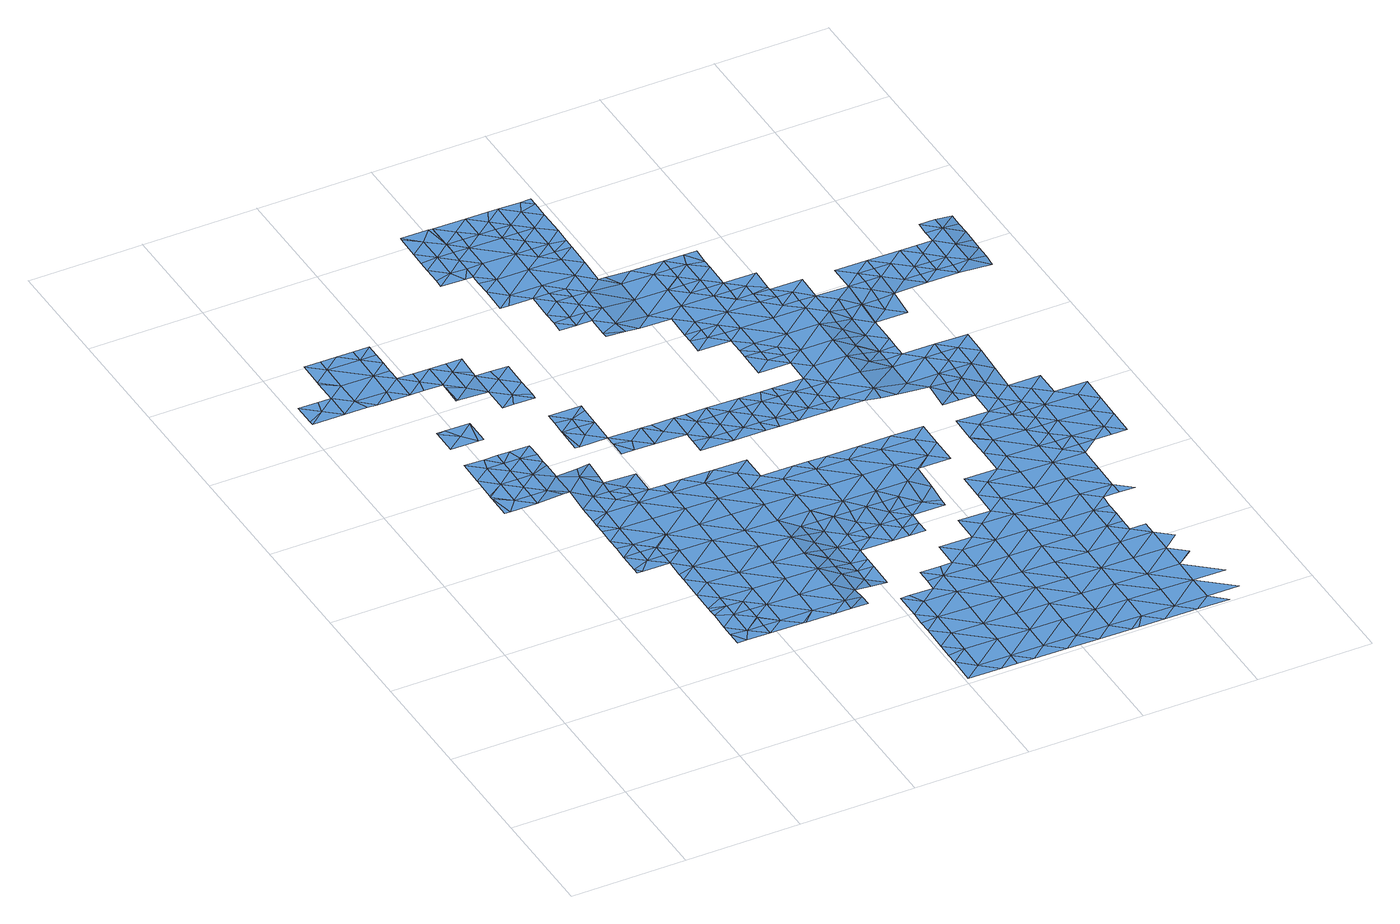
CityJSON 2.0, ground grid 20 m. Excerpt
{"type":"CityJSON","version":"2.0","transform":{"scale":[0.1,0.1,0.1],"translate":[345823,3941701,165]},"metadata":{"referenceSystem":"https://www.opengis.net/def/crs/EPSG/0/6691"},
"CityObjects":{
"waterbody1":{"type":"WaterBody","attributes":{"name":"10","class":"1140","function":"1","WaterBodyRiverFloodingRiskAttribute.description":"5","WaterBodyRiverFloodingRiskAttribute.rankOrg":"1","WaterBodyRiverFloodingRiskAttribute.adminType":"2","WaterBodyRiverFloodingRiskAttribute.scale":"L2"},"geometry":[{"type":"MultiSurface","lod":"1","boundaries":[[[0,1,2]],[[3,4,5]],[[6,2,4]],[[4,3,6]],[[7,2,6]],[[8,7,9]],[[1,4,2]],[[10,4,1]],[[2,7,8]],[[11,12,13]],[[14,0,2]],[[2,8,14]],[[15,16,5]],[[17,12,15]],[[17,4,10]],[[12,11,15]],[[17,15,4]],[[4,15,5]],[[16,15,11]]]}]},
"waterbody2":{"type":"WaterBody","attributes":{"name":"10","class":"1140","function":"1","WaterBodyRiverFloodingRiskAttribute.description":"5","WaterBodyRiverFloodingRiskAttribute.rankOrg":"1","WaterBodyRiverFloodingRiskAttribute.adminType":"2","WaterBodyRiverFloodingRiskAttribute.scale":"L2"},"geometry":[{"type":"MultiSurface","lod":"1","boundaries":[[[18,19,20]],[[21,19,18]],[[20,22,18]],[[23,20,24]],[[23,24,25]],[[26,20,23]],[[22,20,26]],[[27,28,29]],[[24,30,25]],[[20,31,24]],[[24,28,27]],[[19,31,20]],[[28,24,31]],[[32,24,27]],[[32,30,24]]]}]},
"waterbody3":{"type":"WaterBody","attributes":{"name":"10","class":"1140","function":"1","WaterBodyRiverFloodingRiskAttribute.description":"5","WaterBodyRiverFloodingRiskAttribute.rankOrg":"1","WaterBodyRiverFloodingRiskAttribute.adminType":"2","WaterBodyRiverFloodingRiskAttribute.scale":"L2"},"geometry":[{"type":"MultiSurface","lod":"1","boundaries":[[[33,34,35]],[[36,33,35]],[[36,35,37]],[[34,38,35]],[[35,39,37]],[[35,40,39]],[[41,40,38]],[[38,40,35]]]}]},
"waterbody4":{"type":"WaterBody","attributes":{"name":"10","class":"1140","function":"1","WaterBodyRiverFloodingRiskAttribute.description":"5","WaterBodyRiverFloodingRiskAttribute.rankOrg":"1","WaterBodyRiverFloodingRiskAttribute.adminType":"2","WaterBodyRiverFloodingRiskAttribute.scale":"L2"},"geometry":[{"type":"MultiSurface","lod":"1","boundaries":[[[42,43,44]],[[45,42,44]],[[44,46,45]],[[46,44,47]],[[45,46,48]],[[43,49,47]],[[44,43,47]]]}]},
"waterbody5":{"type":"WaterBody","attributes":{"name":"10","class":"1140","function":"1","WaterBodyRiverFloodingRiskAttribute.description":"5","WaterBodyRiverFloodingRiskAttribute.rankOrg":"2","WaterBodyRiverFloodingRiskAttribute.adminType":"2","WaterBodyRiverFloodingRiskAttribute.scale":"L2"},"geometry":[{"type":"MultiSurface","lod":"1","boundaries":[[[50,51,52]],[[53,54,55]],[[56,57,58]],[[59,60,61]],[[62,51,63]],[[52,64,65]],[[53,56,54]],[[51,62,64]],[[52,51,64]],[[66,52,67]],[[66,50,52]],[[68,51,50]],[[69,61,70]],[[69,70,71]],[[54,72,73]],[[73,72,74]],[[74,72,75]],[[59,61,76]],[[59,75,72]],[[77,71,78]],[[66,79,78]],[[80,81,60]],[[59,58,60]],[[50,66,82]],[[83,82,84]],[[71,70,84]],[[85,84,70]],[[85,70,81]],[[81,70,61]],[[76,86,59]],[[87,59,86]],[[88,75,89]],[[90,75,88]],[[90,91,75]],[[92,51,68]],[[78,93,77]],[[79,93,78]],[[78,82,66]],[[78,84,82]],[[84,78,71]],[[94,95,89]],[[94,89,96]],[[87,89,59]],[[95,88,89]],[[75,91,74]],[[89,75,59]],[[96,89,87]],[[56,58,54]],[[52,65,67]],[[60,81,61]],[[97,83,98]],[[83,97,82]],[[97,50,82]],[[92,63,51]],[[99,58,57]],[[80,60,99]],[[58,99,60]],[[54,58,72]],[[72,58,59]],[[100,53,55]],[[101,53,100]],[[102,53,101]],[[102,56,53]]]}]},
"waterbody6":{"type":"WaterBody","attributes":{"name":"10","class":"1140","function":"1","WaterBodyRiverFloodingRiskAttribute.description":"5","WaterBodyRiverFloodingRiskAttribute.rankOrg":"1","WaterBodyRiverFloodingRiskAttribute.adminType":"2","WaterBodyRiverFloodingRiskAttribute.scale":"L2"},"geometry":[{"type":"MultiSurface","lod":"1","boundaries":[[[103,104,105]],[[106,104,107]],[[104,103,107]],[[108,106,109]],[[108,104,106]],[[108,105,104]]]}]},
"waterbody7":{"type":"WaterBody","attributes":{"name":"10","class":"1140","function":"1","WaterBodyRiverFloodingRiskAttribute.description":"5","WaterBodyRiverFloodingRiskAttribute.rankOrg":"2","WaterBodyRiverFloodingRiskAttribute.adminType":"2","WaterBodyRiverFloodingRiskAttribute.scale":"L2"},"geometry":[{"type":"MultiSurface","lod":"1","boundaries":[[[110,111,112]],[[113,112,111]],[[112,114,110]],[[114,115,116]],[[113,115,112]],[[115,114,112]]]}]},
"waterbody8":{"type":"WaterBody","attributes":{"name":"10","class":"1140","function":"1","WaterBodyRiverFloodingRiskAttribute.description":"5","WaterBodyRiverFloodingRiskAttribute.rankOrg":"2","WaterBodyRiverFloodingRiskAttribute.adminType":"2","WaterBodyRiverFloodingRiskAttribute.scale":"L2"},"geometry":[{"type":"MultiSurface","lod":"1","boundaries":[[[117,118,119]],[[119,120,121]],[[118,120,119]],[[120,122,121]],[[117,123,118]],[[120,124,122]],[[122,124,125]],[[126,120,118]],[[124,127,125]],[[128,118,123]],[[129,127,130]],[[129,125,127]],[[128,126,118]],[[120,126,124]],[[131,128,123]],[[127,132,130]],[[133,130,132]],[[132,134,133]],[[124,135,127]],[[135,124,126]],[[128,131,136]],[[137,132,127]],[[134,132,138]],[[139,127,135]],[[137,138,132]],[[140,135,126]],[[128,136,141]],[[137,127,139]],[[126,128,140]],[[140,128,141]],[[138,142,143]],[[144,139,135]],[[137,142,138]],[[136,145,141]],[[143,142,146]],[[144,137,139]],[[147,135,140]],[[142,148,146]],[[144,135,147]],[[149,142,137]],[[150,140,141]],[[142,151,148]],[[141,145,152]],[[153,147,140]],[[149,137,144]],[[154,152,145]],[[150,141,152]],[[142,155,151]],[[156,144,147]],[[155,142,149]],[[153,140,150]],[[156,149,144]],[[151,157,158]],[[156,147,153]],[[151,155,157]],[[159,150,152]],[[160,155,149]],[[157,161,158]],[[159,153,150]],[[152,154,162]],[[163,149,156]],[[164,157,155]],[[159,152,162]],[[165,156,153]],[[160,149,163]],[[162,154,166]],[[167,163,156]],[[164,155,160]],[[157,164,161]],[[165,153,159]],[[168,159,162]],[[167,156,165]],[[169,160,163]],[[161,170,171]],[[172,173,166]],[[162,166,173]],[[161,164,170]],[[174,165,159]],[[175,163,167]],[[176,164,160]],[[168,162,173]],[[169,163,175]],[[177,171,170]],[[178,167,165]],[[179,170,164]],[[172,180,173]],[[174,159,168]],[[178,175,167]],[[176,160,169]],[[181,168,173]],[[178,165,174]],[[182,169,175]],[[179,164,176]],[[170,179,177]],[[183,174,168]],[[173,180,181]],[[184,176,169]],[[182,175,178]],[[185,186,177]],[[185,177,179]],[[187,178,174]],[[188,179,176]],[[183,168,181]],[[184,169,182]],[[189,190,186]],[[181,180,191]],[[186,185,189]],[[192,185,179]],[[187,174,183]],[[193,182,178]],[[188,176,184]],[[189,194,190]],[[195,183,181]],[[196,178,187]],[[197,184,182]],[[198,181,191]],[[192,179,188]],[[185,199,189]],[[195,187,183]],[[193,178,196]],[[200,188,184]],[[185,192,199]],[[201,198,191]],[[195,181,198]],[[197,182,193]],[[202,196,187]],[[189,203,194]],[[204,192,188]],[[189,199,203]],[[200,184,197]],[[200,204,188]],[[205,187,195]],[[206,193,196]],[[207,199,192]],[[194,208,209]],[[210,197,193]],[[211,195,198]],[[202,187,205]],[[194,203,208]],[[206,210,193]],[[212,200,197]],[[213,205,195]],[[214,215,216]],[[217,212,197]],[[206,196,202]],[[214,209,215]],[[217,197,210]],[[209,208,215]],[[192,204,207]],[[203,218,208]],[[219,202,205]],[[203,199,218]],[[216,220,221]],[[222,204,200]],[[223,219,205]],[[220,216,215]],[[224,222,200]],[[224,200,212]],[[218,199,207]],[[225,210,206]],[[226,206,202]],[[215,208,227]],[[228,221,220]],[[204,229,207]],[[229,204,222]],[[208,218,227]],[[227,230,215]],[[220,215,230]],[[231,229,222]],[[218,207,232]],[[220,233,228]],[[227,218,234]],[[233,220,230]],[[207,229,232]],[[234,235,227]],[[231,236,229]],[[235,237,227]],[[227,237,230]],[[234,218,238]],[[218,232,238]],[[239,228,233]],[[237,240,230]],[[240,241,230]],[[230,241,233]],[[242,234,238]],[[243,239,233]],[[244,243,233]],[[244,233,241]],[[245,242,238]]]}]},
"waterbody9":{"type":"WaterBody","attributes":{"name":"10","class":"1140","function":"1","WaterBodyRiverFloodingRiskAttribute.description":"5","WaterBodyRiverFloodingRiskAttribute.rankOrg":"1","WaterBodyRiverFloodingRiskAttribute.adminType":"2","WaterBodyRiverFloodingRiskAttribute.scale":"L2"},"geometry":[{"type":"MultiSurface","lod":"1","boundaries":[[[113,111,246]],[[246,247,248]],[[249,246,248]],[[115,113,246]],[[115,246,249]],[[247,246,250]],[[250,246,111]]]}]},
"waterbody10":{"type":"WaterBody","attributes":{"name":"10","class":"1140","function":"1","WaterBodyRiverFloodingRiskAttribute.description":"5","WaterBodyRiverFloodingRiskAttribute.rankOrg":"2","WaterBodyRiverFloodingRiskAttribute.adminType":"2","WaterBodyRiverFloodingRiskAttribute.scale":"L2"},"geometry":[{"type":"MultiSurface","lod":"1","boundaries":[[[251,252,253]],[[254,255,256]],[[257,258,259]],[[257,260,258]],[[258,260,261]],[[262,263,264]],[[264,263,265]],[[265,39,264]],[[37,39,265]],[[33,36,266]],[[36,267,266]],[[268,267,36]],[[268,36,265]],[[269,270,271]],[[272,107,271]],[[273,109,274]],[[275,271,270]],[[276,271,275]],[[277,278,279]],[[280,281,276]],[[0,277,1]],[[282,283,284]],[[285,286,287]],[[288,287,286]],[[289,287,288]],[[289,290,287]],[[289,291,290]],[[289,292,291]],[[289,293,292]],[[294,295,291]],[[296,297,298]],[[297,299,298]],[[297,300,299]],[[300,301,299]],[[302,299,301]],[[299,302,303]],[[302,304,303]],[[273,304,302]],[[305,304,273]],[[268,304,305]],[[306,304,268]],[[263,306,268]],[[263,307,306]],[[263,308,307]],[[262,308,263]],[[262,257,308]],[[257,262,264]],[[257,264,309]],[[259,308,257]],[[259,310,308]],[[311,259,258]],[[312,311,258]],[[253,311,251]],[[311,253,313]],[[314,253,315]],[[315,253,252]],[[316,315,252]],[[315,316,317]],[[318,319,320]],[[320,319,321]],[[319,252,321]],[[251,321,252]],[[322,323,324]],[[322,325,323]],[[326,327,310]],[[276,279,271]],[[292,294,291]],[[290,291,295]],[[290,295,328]],[[329,328,330]],[[329,290,328]],[[331,332,330]],[[332,329,330]],[[333,329,332]],[[329,333,287]],[[334,333,332]],[[334,335,333]],[[334,336,335]],[[284,335,336]],[[283,335,284]],[[335,283,337]],[[337,338,335]],[[285,335,338]],[[335,285,333]],[[332,339,334]],[[290,329,287]],[[340,289,288]],[[325,288,286]],[[285,287,333]],[[338,341,285]],[[323,286,342]],[[343,284,336]],[[344,345,303]],[[334,339,336]],[[332,346,339]],[[346,332,331]],[[268,266,267]],[[268,347,266]],[[348,349,347]],[[350,348,347]],[[351,266,349]],[[351,34,266]],[[266,34,33]],[[36,37,265]],[[352,264,39]],[[307,308,310]],[[306,307,353]],[[263,268,265]],[[305,347,268]],[[305,273,347]],[[273,274,347]],[[105,273,302]],[[108,273,105]],[[108,109,273]],[[312,251,311]],[[302,354,105]],[[304,306,303]],[[347,349,266]],[[269,271,107]],[[106,107,272]],[[106,272,109]],[[109,272,274]],[[272,355,274]],[[272,279,355]],[[279,272,271]],[[276,277,279]],[[281,277,276]],[[281,1,277]],[[10,1,281]],[[12,356,13]],[[281,280,357]],[[358,274,355]],[[274,358,350]],[[359,256,309]],[[309,256,255]],[[255,260,309]],[[345,299,303]],[[255,22,260]],[[18,22,255]],[[23,360,261]],[[352,359,264]],[[346,361,339]],[[339,361,345]],[[345,361,298]],[[345,336,339]],[[344,336,345]],[[336,344,343]],[[343,344,307]],[[353,307,344]],[[354,302,301]],[[299,345,298]],[[361,296,298]],[[264,359,309]],[[340,293,289]],[[325,286,323]],[[323,362,324]],[[257,309,260]],[[22,261,260]],[[254,18,255]],[[344,303,353]],[[306,353,303]],[[343,307,310]],[[327,343,310]],[[284,343,327]],[[363,284,327]],[[363,282,284]],[[254,21,18]],[[26,261,22]],[[26,23,261]],[[25,360,23]],[[25,30,360]],[[261,312,258]],[[364,362,323]],[[342,364,323]],[[341,342,285]],[[342,286,285]],[[312,321,251]],[[320,321,365]],[[315,317,366]],[[366,314,315]],[[313,367,311]],[[0,14,277]],[[278,277,14]],[[274,350,347]],[[367,368,311]],[[310,368,369]],[[17,10,281]],[[370,368,367]],[[259,368,310]],[[259,311,368]],[[369,326,310]],[[368,370,371]],[[371,369,368]],[[17,372,12]],[[356,12,372]],[[373,374,372]],[[357,373,372]],[[281,357,372]],[[281,372,17]],[[372,374,356]],[[30,32,360]],[[375,360,32]],[[376,360,375]],[[261,360,376]],[[376,312,261]],[[312,376,321]],[[321,376,365]],[[376,375,377]],[[376,377,365]]]}]},
"waterbody11":{"type":"WaterBody","attributes":{"name":"10","class":"1140","function":"1","WaterBodyRiverFloodingRiskAttribute.description":"5","WaterBodyRiverFloodingRiskAttribute.rankOrg":"2","WaterBodyRiverFloodingRiskAttribute.adminType":"2","WaterBodyRiverFloodingRiskAttribute.scale":"L2"},"geometry":[{"type":"MultiSurface","lod":"1","boundaries":[[[378,379,380]],[[381,378,380]],[[378,381,382]],[[383,382,384]],[[385,384,382]],[[386,387,388]],[[389,387,386]],[[387,389,382]],[[382,389,385]],[[390,391,392]],[[393,387,381]],[[388,387,394]],[[392,391,395]],[[387,393,394]],[[381,387,382]],[[380,396,381]],[[110,391,390]],[[383,378,382]],[[396,390,392]],[[390,396,397]],[[390,397,110]],[[379,397,380]],[[396,380,397]]]}]},
"waterbody12":{"type":"WaterBody","attributes":{"name":"10","class":"1140","function":"1","WaterBodyRiverFloodingRiskAttribute.description":"5","WaterBodyRiverFloodingRiskAttribute.rankOrg":"1","WaterBodyRiverFloodingRiskAttribute.adminType":"2","WaterBodyRiverFloodingRiskAttribute.scale":"L2"},"geometry":[{"type":"MultiSurface","lod":"1","boundaries":[[[398,327,326]],[[338,337,399]],[[363,327,398]],[[283,400,399]],[[401,399,400]],[[400,282,398]],[[341,338,402]],[[403,402,338]],[[403,404,402]],[[283,282,400]],[[398,282,363]],[[399,403,338]],[[405,406,407]],[[406,314,366]],[[314,406,405]],[[314,313,253]],[[313,314,405]],[[405,367,313]],[[404,362,402]],[[342,341,402]],[[362,364,402]],[[364,342,402]],[[337,283,399]],[[401,403,399]],[[408,398,369]],[[408,407,409]],[[408,400,398]],[[408,409,400]],[[371,370,408]],[[367,405,408]],[[326,369,398]],[[408,405,407]],[[369,371,408]],[[370,367,408]]]}]},
"waterbody13":{"type":"WaterBody","attributes":{"name":"10","class":"1140","function":"1","WaterBodyRiverFloodingRiskAttribute.description":"5","WaterBodyRiverFloodingRiskAttribute.rankOrg":"2","WaterBodyRiverFloodingRiskAttribute.adminType":"2","WaterBodyRiverFloodingRiskAttribute.scale":"L2"},"geometry":[{"type":"MultiSurface","lod":"1","boundaries":[[[362,404,410]],[[362,410,411]],[[411,410,412]],[[412,410,413]],[[413,410,403]],[[413,403,414]],[[401,414,403]],[[409,407,414]],[[414,400,409]],[[415,411,412]],[[404,403,410]],[[401,400,414]],[[407,413,414]]]}]},
"waterbody14":{"type":"WaterBody","attributes":{"name":"10","class":"1140","function":"1","WaterBodyRiverFloodingRiskAttribute.description":"5","WaterBodyRiverFloodingRiskAttribute.rankOrg":"1","WaterBodyRiverFloodingRiskAttribute.adminType":"2","WaterBodyRiverFloodingRiskAttribute.scale":"L2"},"geometry":[{"type":"MultiSurface","lod":"1","boundaries":[[[386,388,416]],[[416,389,386]],[[389,417,385]],[[385,417,384]],[[388,418,416]],[[389,416,417]],[[417,419,420]],[[417,421,419]],[[421,417,416]],[[421,416,422]],[[418,422,416]],[[417,420,384]]]}]},
"waterbody15":{"type":"WaterBody","attributes":{"name":"10","class":"1140","function":"1","WaterBodyRiverFloodingRiskAttribute.description":"5","WaterBodyRiverFloodingRiskAttribute.rankOrg":"1","WaterBodyRiverFloodingRiskAttribute.adminType":"2","WaterBodyRiverFloodingRiskAttribute.scale":"L2"},"geometry":[{"type":"MultiSurface","lod":"1","boundaries":[[[423,424,425]],[[426,427,428]],[[427,429,428]],[[423,430,431]],[[432,426,428]],[[433,426,432]],[[431,434,423]],[[429,434,428]],[[424,423,434]],[[424,434,429]],[[432,428,435]],[[435,428,434]],[[431,435,434]]]}]},
"waterbody16":{"type":"WaterBody","attributes":{"name":"10","class":"1140","function":"1","WaterBodyRiverFloodingRiskAttribute.description":"5","WaterBodyRiverFloodingRiskAttribute.rankOrg":"1","WaterBodyRiverFloodingRiskAttribute.adminType":"2","WaterBodyRiverFloodingRiskAttribute.scale":"L2"},"geometry":[{"type":"MultiSurface","lod":"1","boundaries":[[[436,437,438]],[[437,436,439]],[[439,436,440]],[[441,442,443]],[[444,441,443]],[[444,445,446]],[[446,445,438]],[[438,445,436]],[[447,440,436]],[[442,448,443]],[[443,445,444]],[[448,449,443]],[[450,451,452]],[[452,453,450]],[[454,455,456]],[[454,456,457]],[[456,458,457]],[[459,460,461]],[[462,463,453]],[[464,463,465]],[[464,466,463]],[[463,466,453]],[[466,450,453]],[[467,450,466]],[[467,451,450]],[[451,467,447]],[[436,445,447]],[[468,447,445]],[[468,445,469]],[[443,469,445]],[[469,443,449]],[[470,449,448]],[[454,457,471]],[[440,447,467]],[[454,472,473]],[[454,471,472]],[[474,471,457]],[[457,475,476]],[[455,477,478]],[[477,455,454]],[[459,461,475]],[[458,459,475]],[[457,458,475]],[[476,475,465]],[[476,465,463]],[[462,476,463]],[[461,465,475]],[[474,457,476]],[[477,454,479]],[[473,479,454]]]}]},
"waterbody17":{"type":"WaterBody","attributes":{"name":"10","class":"1140","function":"1","WaterBodyRiverFloodingRiskAttribute.description":"5","WaterBodyRiverFloodingRiskAttribute.rankOrg":"2","WaterBodyRiverFloodingRiskAttribute.adminType":"2","WaterBodyRiverFloodingRiskAttribute.scale":"L2"},"geometry":[{"type":"MultiSurface","lod":"1","boundaries":[[[480,481,482]],[[481,483,482]],[[482,483,484]],[[422,480,482]],[[485,486,487]],[[419,488,420]],[[421,482,488]],[[484,488,482]],[[487,488,484]],[[488,487,486]],[[488,486,420]],[[421,488,419]],[[422,482,421]],[[480,422,418]]]}]},
"waterbody18":{"type":"WaterBody","attributes":{"name":"10","class":"1140","function":"1","WaterBodyRiverFloodingRiskAttribute.description":"5","WaterBodyRiverFloodingRiskAttribute.rankOrg":"1","WaterBodyRiverFloodingRiskAttribute.adminType":"2","WaterBodyRiverFloodingRiskAttribute.scale":"L2"},"geometry":[{"type":"MultiSurface","lod":"1","boundaries":[[[483,481,489]],[[490,489,491]],[[484,489,492]],[[493,494,492]],[[483,489,484]],[[481,491,489]],[[493,492,495]],[[489,490,495]],[[484,492,487]],[[495,492,489]],[[492,485,487]],[[492,494,485]]]}]},
"waterbody19":{"type":"WaterBody","attributes":{"name":"10","class":"1140","function":"1","WaterBodyRiverFloodingRiskAttribute.description":"5","WaterBodyRiverFloodingRiskAttribute.rankOrg":"1","WaterBodyRiverFloodingRiskAttribute.adminType":"2","WaterBodyRiverFloodingRiskAttribute.scale":"L2"},"geometry":[{"type":"MultiSurface","lod":"1","boundaries":[[[496,497,498]],[[497,499,498]],[[498,499,500]],[[498,501,502]],[[498,502,496]],[[499,497,503]],[[500,501,498]]]}]},
"waterbody20":{"type":"WaterBody","attributes":{"name":"10","class":"1140","function":"1","WaterBodyRiverFloodingRiskAttribute.description":"5","WaterBodyRiverFloodingRiskAttribute.rankOrg":"1","WaterBodyRiverFloodingRiskAttribute.adminType":"2","WaterBodyRiverFloodingRiskAttribute.scale":"L2"},"geometry":[{"type":"MultiSurface","lod":"1","boundaries":[[[504,505,506]],[[507,508,504]],[[506,507,504]],[[509,504,508]],[[510,506,505]],[[505,504,509]]]}]},
"waterbody21":{"type":"WaterBody","attributes":{"name":"10","class":"1140","function":"1","WaterBodyRiverFloodingRiskAttribute.description":"5","WaterBodyRiverFloodingRiskAttribute.rankOrg":"1","WaterBodyRiverFloodingRiskAttribute.adminType":"2","WaterBodyRiverFloodingRiskAttribute.scale":"L2"},"geometry":[{"type":"MultiSurface","lod":"1","boundaries":[[[511,512,513]],[[514,515,516]],[[517,513,518]],[[515,519,516]],[[513,516,520]],[[519,521,516]],[[512,522,513]],[[512,511,523]],[[520,516,521]],[[514,516,524]],[[511,513,520]],[[517,516,513]],[[516,517,524]],[[513,522,518]]]}]},
"waterbody22":{"type":"WaterBody","attributes":{"name":"10","class":"1140","function":"1","WaterBodyRiverFloodingRiskAttribute.description":"5","WaterBodyRiverFloodingRiskAttribute.rankOrg":"2","WaterBodyRiverFloodingRiskAttribute.adminType":"2","WaterBodyRiverFloodingRiskAttribute.scale":"L2"},"geometry":[{"type":"MultiSurface","lod":"1","boundaries":[[[525,526,527]],[[528,529,530]],[[531,532,528]],[[533,534,535]],[[525,534,526]],[[530,536,528]],[[537,532,538]],[[539,540,541]],[[462,453,542]],[[542,453,543]],[[542,543,544]],[[544,543,545]],[[543,469,545]],[[546,532,537]],[[547,537,538]],[[468,469,543]],[[468,451,447]],[[451,468,543]],[[452,451,543]],[[453,452,543]],[[471,542,544]],[[544,545,548]],[[545,469,449]],[[426,433,549]],[[550,551,478]],[[472,471,544]],[[473,472,544]],[[552,553,548]],[[554,553,552]],[[554,555,553]],[[556,549,433]],[[557,541,558]],[[557,539,541]],[[559,558,541]],[[560,558,559]],[[561,562,563]],[[564,562,561]],[[565,562,564]],[[566,562,565]],[[567,562,566]],[[567,568,562]],[[569,527,567]],[[570,527,569]],[[570,525,527]],[[571,572,569]],[[569,566,571]],[[573,571,566]],[[574,571,573]],[[575,573,566]],[[576,567,527]],[[577,578,559]],[[577,559,579]],[[580,577,579]],[[581,577,580]],[[582,577,581]],[[577,582,583]],[[583,582,491]],[[490,491,582]],[[506,510,584]],[[584,510,585]],[[510,586,585]],[[585,586,587]],[[587,588,585]],[[589,585,588]],[[590,585,589]],[[591,590,589]],[[496,590,591]],[[590,496,502]],[[497,496,592]],[[592,593,503]],[[592,594,593]],[[594,595,593]],[[594,596,595]],[[595,596,597]],[[596,598,597]],[[597,599,595]],[[595,599,600]],[[600,599,601]],[[601,599,602]],[[602,599,430]],[[601,602,603]],[[595,600,593]],[[604,584,501]],[[501,584,590]],[[503,497,592]],[[502,501,590]],[[592,496,591]],[[591,589,605]],[[606,605,589]],[[590,584,585]],[[494,581,607]],[[604,507,506]],[[505,586,510]],[[494,607,509]],[[493,581,494]],[[495,581,493]],[[490,582,495]],[[583,608,577]],[[495,582,581]],[[581,580,609]],[[580,579,610]],[[577,608,578]],[[560,611,558]],[[611,612,558]],[[578,560,559]],[[559,541,579]],[[613,557,558]],[[613,558,612]],[[607,581,609]],[[607,609,614]],[[596,524,517]],[[615,614,609]],[[614,615,616]],[[617,618,609]],[[609,610,617]],[[580,610,609]],[[471,474,542]],[[610,579,619]],[[620,619,579]],[[621,579,541]],[[540,621,541]],[[579,621,620]],[[618,615,609]],[[586,607,614]],[[509,607,586]],[[505,509,586]],[[622,552,548]],[[622,548,470]],[[470,548,545]],[[556,433,623]],[[623,624,556]],[[624,551,556]],[[449,470,545]],[[553,555,427]],[[549,427,426]],[[623,433,432]],[[597,598,625]],[[626,625,598]],[[626,598,522]],[[596,517,598]],[[514,524,596]],[[596,515,514]],[[519,627,521]],[[515,596,594]],[[594,592,591]],[[506,584,604]],[[628,521,627]],[[591,605,629]],[[605,606,630]],[[588,606,589]],[[588,587,547]],[[586,614,587]],[[616,631,614]],[[529,532,546]],[[529,528,532]],[[572,571,632]],[[535,534,525]],[[556,551,550]],[[549,553,427]],[[623,597,625]],[[623,625,624]],[[624,625,633]],[[626,633,625]],[[518,522,598]],[[517,518,598]],[[519,515,627]],[[627,515,594]],[[627,594,591]],[[629,627,591]],[[634,627,629]],[[627,634,628]],[[635,629,605]],[[630,635,605]],[[635,630,636]],[[637,606,588]],[[588,538,637]],[[538,588,547]],[[638,546,537]],[[547,638,537]],[[639,547,587]],[[587,631,639]],[[631,587,614]],[[568,563,562]],[[575,566,565]],[[567,566,569]],[[526,576,527]],[[640,641,642]],[[643,571,644]],[[643,632,571]],[[645,534,533]],[[642,534,645]],[[526,534,642]],[[536,645,528]],[[642,645,536]],[[640,642,536]],[[528,645,531]],[[474,476,542]],[[542,476,462]],[[477,550,478]],[[477,479,550]],[[479,473,544]],[[430,599,646]],[[431,430,646]],[[435,431,646]],[[549,556,647]],[[599,597,646]],[[574,644,571]],[[642,641,526]],[[556,550,647]],[[647,550,479]],[[647,479,544]],[[544,548,647]],[[647,548,553]],[[647,553,549]],[[432,435,623]],[[646,623,435]],[[597,623,646]]]}]},
"waterbody23":{"type":"WaterBody","attributes":{"name":"10","class":"1140","function":"1","WaterBodyRiverFloodingRiskAttribute.description":"5","WaterBodyRiverFloodingRiskAttribute.rankOrg":"1","WaterBodyRiverFloodingRiskAttribute.adminType":"2","WaterBodyRiverFloodingRiskAttribute.scale":"L2"},"geometry":[{"type":"MultiSurface","lod":"1","boundaries":[[[648,635,636]],[[635,648,649]],[[648,650,649]],[[634,629,628]],[[629,649,628]],[[635,649,629]],[[650,521,649]],[[649,521,628]]]}]},
"waterbody24":{"type":"WaterBody","attributes":{"name":"10","class":"1140","function":"1","WaterBodyRiverFloodingRiskAttribute.description":"5","WaterBodyRiverFloodingRiskAttribute.rankOrg":"1","WaterBodyRiverFloodingRiskAttribute.adminType":"2","WaterBodyRiverFloodingRiskAttribute.scale":"L2"},"geometry":[{"type":"MultiSurface","lod":"1","boundaries":[[[651,636,652]],[[637,538,652]],[[630,652,636]],[[637,652,606]],[[606,652,630]],[[538,651,652]]]}]},
"waterbody25":{"type":"WaterBody","attributes":{"name":"10","class":"1140","function":"1","WaterBodyRiverFloodingRiskAttribute.description":"5","WaterBodyRiverFloodingRiskAttribute.rankOrg":"1","WaterBodyRiverFloodingRiskAttribute.adminType":"2","WaterBodyRiverFloodingRiskAttribute.scale":"L2"},"geometry":[{"type":"MultiSurface","lod":"1","boundaries":[[[618,653,615]],[[615,653,654]],[[546,655,529]],[[529,655,656]],[[536,656,657]],[[656,536,530]],[[639,658,547]],[[639,631,658]],[[655,546,658]],[[654,653,659]],[[659,653,660]],[[657,656,655]],[[621,660,653]],[[530,529,656]],[[638,547,658]],[[659,655,654]],[[658,654,655]],[[631,654,658]],[[654,631,616]],[[658,546,638]],[[619,617,610]],[[617,619,653]],[[619,620,653]],[[653,620,621]],[[653,618,617]],[[616,615,654]]]}]},
"waterbody26":{"type":"WaterBody","attributes":{"name":"10","class":"1140","function":"1","WaterBodyRiverFloodingRiskAttribute.description":"5","WaterBodyRiverFloodingRiskAttribute.rankOrg":"1","WaterBodyRiverFloodingRiskAttribute.adminType":"2","WaterBodyRiverFloodingRiskAttribute.scale":"L2"},"geometry":[{"type":"MultiSurface","lod":"1","boundaries":[[[661,662,663]],[[664,665,245]],[[234,242,666]],[[667,668,669]],[[669,670,243]],[[671,243,244]],[[243,671,667]],[[667,671,672]],[[672,671,673]],[[663,673,671]],[[663,662,673]],[[665,661,663]],[[665,666,245]],[[242,245,666]],[[674,675,676]],[[677,674,676]],[[669,674,677]],[[677,676,612]],[[540,678,679]],[[613,612,676]],[[680,681,682]],[[680,612,681]],[[680,677,612]],[[612,611,681]],[[611,560,681]],[[682,681,683]],[[670,680,228]],[[239,670,228]],[[235,234,666]],[[681,560,683]],[[678,557,676]],[[676,557,613]],[[675,678,676]],[[557,678,539]],[[677,670,669]],[[239,243,670]],[[244,241,671]],[[243,667,669]],[[667,672,668]],[[684,672,673]],[[662,684,673]],[[661,665,685]],[[670,677,680]],[[675,679,678]],[[664,685,665]],[[678,540,539]],[[686,663,671]],[[666,686,237]],[[686,665,663]],[[666,665,686]],[[240,237,686]],[[235,666,237]],[[240,686,241]],[[671,241,686]]]}]},
"waterbody27":{"type":"WaterBody","attributes":{"name":"10","class":"1140","function":"1","WaterBodyRiverFloodingRiskAttribute.description":"5","WaterBodyRiverFloodingRiskAttribute.rankOrg":"1","WaterBodyRiverFloodingRiskAttribute.adminType":"2","WaterBodyRiverFloodingRiskAttribute.scale":"L2"},"geometry":[{"type":"MultiSurface","lod":"1","boundaries":[[[533,535,687]],[[531,687,532]],[[687,688,532]],[[687,535,688]],[[531,645,687]],[[645,533,687]]]}]},
"waterbody28":{"type":"WaterBody","attributes":{"name":"10","class":"1140","function":"1","WaterBodyRiverFloodingRiskAttribute.description":"5","WaterBodyRiverFloodingRiskAttribute.rankOrg":"1","WaterBodyRiverFloodingRiskAttribute.adminType":"2","WaterBodyRiverFloodingRiskAttribute.scale":"L2"},"geometry":[{"type":"MultiSurface","lod":"1","boundaries":[[[526,641,689]],[[640,563,689]],[[689,568,567]],[[563,568,689]],[[567,576,689]],[[576,526,689]],[[641,640,689]]]}]}
},
"vertices":[
[223,736,17],[223,759,17],[194,736,17],[166,764,17],[195,783,17],[167,807,17],[166,760,17],[166,756,17],[175,713,17],[165,713,17],[224,782,17],[202,851,17],[224,828,17],[225,851,17],[222,712,17],[196,829,17],[168,852,17],[224,806,17],
[357,341,17],[329,328,17],[357,317,17],[329,341,17],[385,340,17],[385,294,17],[356,271,17],[385,293,17],[385,317,17],[344,249,17],[328,274,17],[328,249,17],[384,271,17],[328,294,17],[384,248,17],
[304,527,17],[275,527,17],[304,503,17],[332,526,17],[332,503,17],[275,491,17],[332,480,17],[284,481,17],[275,481,17],
[169,899,17],[218,898,17],[198,921,17],[169,942,17],[183,945,17],[226,944,17],[169,945,17],[226,898,17],
[283,989,28],[312,965,28],[312,1011,28],[30,1063,30],[59,1086,30],[36,1086,30],[58,1039,30],[97,1039,30],[87,1062,30],[144,1107,30],[143,1061,30],[172,1084,30],[340,953,28],[340,942,28],[340,988,28],[341,1034,28],[284,1035,29],[310,1035,28],[283,943,28],[200,1083,30],[200,1060,30],[229,1083,30],[87,1108,30],[59,1127,30],[59,1131,30],[88,1154,30],[172,1107,30],[257,1082,30],[257,1059,30],[284,1045,29],[140,1038,30],[171,1037,30],[256,1012,30],[228,1029,30],[228,1036,30],[196,1037,30],[173,1129,30],[173,1130,30],[117,1177,30],[145,1153,30],[89,1177,30],[60,1178,30],[302,943,28],[285,1082,30],[173,1176,30],[145,1176,30],[173,1153,30],[229,990,30],[227,990,30],[115,1038,30],[2,1087,30],[2,1048,30],[2,1040,30],
[392,709,17],[363,687,17],[391,664,17],[335,688,17],[336,710,19],[363,664,17],[335,665,17],
[393,803,24],[394,848,24],[366,826,24],[366,849,24],[344,803,24],[338,849,24],[337,804,24],
[606,12,8],[635,35,8],[607,59,8],[636,82,8],[607,78,8],[608,105,8],[663,11,8],[637,128,8],[609,151,8],[693,81,8],[638,174,8],[692,34,8],[609,173,8],[610,197,8],[691,11,8],[638,220,8],[610,244,8],[625,244,8],[693,127,8],[720,10,8],[695,219,8],[667,243,8],[694,173,8],[749,80,8],[748,33,8],[696,265,8],[668,264,8],[751,172,8],[777,9,8],[668,289,8],[750,126,8],[703,288,8],[752,218,8],[806,79,8],[724,288,8],[805,32,8],[807,125,8],[833,8,8],[752,264,8],[808,171,8],[753,310,8],[725,334,8],[863,78,8],[809,263,8],[782,333,8],[862,31,8],[808,217,8],[810,309,8],[863,124,8],[890,7,8],[864,170,8],[919,77,8],[866,262,8],[811,356,8],[783,380,8],[901,7,8],[918,30,8],[920,123,8],[865,216,8],[867,308,8],[839,379,8],[921,169,8],[867,355,8],[946,6,8],[975,29,8],[922,215,8],[976,76,8],[922,261,8],[868,401,8],[840,424,8],[977,122,8],[923,307,8],[869,447,8],[841,471,8],[1003,5,8],[924,354,8],[978,214,8],[898,470,8],[1032,75,8],[977,168,8],[979,260,8],[1032,28,8],[925,400,8],[980,306,8],[1059,4,8],[1034,167,8],[926,446,8],[981,353,8],[1033,121,8],[1035,213,8],[981,399,8],[926,493,8],[899,516,8],[1007,237,8],[1088,27,8],[1008,283,8],[1089,74,8],[899,559,8],[927,539,8],[899,562,8],[1007,260,8],[982,445,8],[1062,144,8],[928,585,8],[900,609,8],[1009,329,8],[1062,143,8],[1008,306,8],[1035,237,8],[1062,190,8],[983,492,8],[956,608,8],[1037,352,8],[984,538,8],[1037,329,8],[1038,398,8],[985,584,8],[1011,468,8],[1011,491,8],[1065,328,8],[1012,514,8],[1039,444,8],[985,607,8],[1012,537,8],[1013,560,8],[1039,467,8],[1013,607,8],[1013,583,8],[1067,467,8],
[367,872,24],[395,895,24],[339,896,24],[339,876,24],[395,883,24],
[527,314,17],[555,291,12],[556,337,12],[329,349,17],[358,364,17],[330,388,17],[415,409,17],[471,362,17],[472,408,17],[414,363,17],[414,316,17],[416,455,17],[417,502,17],[359,456,17],[360,502,17],[304,550,17],[333,526,17],[361,549,17],[336,725,21],[336,757,24],[308,734,24],[307,688,17],[363,641,17],[306,642,17],[315,757,22],[279,758,19],[251,735,17],[267,712,20],[279,711,20],[280,791,18],[252,782,17],[614,475,12],[615,475,12],[587,499,17],[700,497,17],[756,496,17],[757,542,17],[785,518,17],[814,541,17],[758,588,17],[815,587,17],[842,563,17],[842,517,17],[843,610,17],[787,611,17],[561,661,17],[504,662,17],[532,638,17],[476,639,17],[498,662,17],[448,663,17],[419,640,17],[475,593,17],[418,594,17],[362,595,17],[418,548,17],[473,501,17],[473,454,17],[359,410,17],[529,453,17],[528,361,17],[470,315,17],[556,360,12],[584,337,8],[583,313,8],[582,290,10],[611,290,8],[554,245,17],[555,267,15],[525,246,17],[526,268,17],[784,438,9],[756,449,8],[784,425,8],[785,472,12],[558,452,12],[558,476,12],[730,611,17],[701,589,17],[674,612,17],[643,613,17],[645,590,17],[701,543,17],[644,544,17],[643,498,17],[587,545,17],[643,474,12],[671,474,12],[588,591,17],[788,518,17],[699,473,12],[728,473,12],[530,500,17],[531,546,17],[532,592,17],[617,613,17],[305,596,17],[277,602,17],[276,573,17],[277,619,17],[276,552,17],[331,448,17],[474,547,17],[418,663,17],[278,666,17],[246,851,17],[280,805,17],[277,632,17],[331,433,17],[413,270,17],[561,614,17],[727,426,8],[586,475,12],[727,450,8],[497,246,17],[612,336,8],[557,383,12],[528,407,17],[557,429,12],[557,384,12],[557,406,12],[253,828,17],[281,824,17],[281,850,17],[441,247,17],[469,269,17],[446,247,17],
[507,801,24],[469,801,24],[478,778,24],[506,754,24],[535,777,24],[528,800,24],[564,800,24],[563,776,24],[563,730,24],[534,730,24],[562,706,24],[563,753,24],[422,779,24],[393,785,24],[415,756,24],[506,735,24],[505,707,24],[393,756,24],[450,755,24],[451,802,24],
[586,452,8],[642,451,8],[614,428,8],[642,428,8],[699,450,8],[671,427,8],[699,427,8],[584,360,8],[612,356,8],[613,383,8],[585,406,8],[613,405,8],
[698,404,8],[726,403,8],[698,381,8],[670,382,8],[642,405,8],[726,381,8],
[591,729,24],[591,776,24],[618,706,24],[620,775,24],[620,799,24],[619,752,24],[619,729,24],
[484,1078,28],[456,1100,28],[455,1079,28],[485,1171,28],[457,1171,28],[485,1147,28],[456,1124,28],[511,1078,28],[512,1101,28],[513,1147,28],[513,1170,28],[484,1101,28],[512,1124,28],
[375,1380,28],[348,1400,28],[347,1358,28],[348,1404,28],[396,1403,28],[346,1281,28],[345,1265,28],[374,1288,28],[346,1312,28],[375,1334,28],[346,1332,28],[403,1357,28],[387,1264,28],[402,1287,28],[432,1379,28],[404,1357,28],[432,1357,28],[460,1356,28],[544,1285,28],[572,1280,28],[573,1308,28],[544,1331,28],[573,1354,28],[574,1385,28],[574,1400,28],[556,1400,28],[488,1356,28],[489,1378,28],[500,1401,28],[517,1401,28],[461,1402,28],[404,1403,28],[403,1334,28],[402,1311,28],[401,1264,28],[515,1309,28],[515,1308,28],[515,1285,28],[516,1332,28],[545,1378,28],[516,1355,28],[543,1262,28],[572,1261,28],[515,1262,28],
[642,705,24],[675,705,24],[647,728,24],[676,728,24],[676,751,24],[677,798,24],[658,798,24],[677,774,24],[648,775,24],
[704,727,24],[732,727,24],[732,704,24],[705,774,24],[733,773,24],[733,797,24],[732,750,24],
[680,982,24],[652,982,24],[651,960,24],[623,965,24],[622,937,24],[679,936,24],[680,959,24],[623,983,24],
[706,866,24],[734,866,24],[707,889,24],[679,890,24],[678,843,24],[734,842,24],[735,889,24],
[739,1137,24],[718,1166,24],[711,1143,24],[682,1098,24],[682,1075,24],[710,1097,24],[683,1121,24],[683,1144,24],[710,1075,24],[739,1120,24],[738,1074,24],[683,1167,24],[740,1166,24],[683,1120,24],
[1021,1023,22],[1020,976,22],[1048,999,22],[934,955,22],[906,932,18],[934,932,18],[935,977,22],[907,978,22],[963,1000,22],[992,1000,22],[964,1024,22],[962,931,20],[878,956,22],[850,979,23],[959,770,14],[960,793,14],[931,770,14],[488,1332,28],[431,1333,28],[487,1286,28],[430,1287,28],[905,932,18],[849,933,23],[430,1241,28],[485,1194,28],[543,1239,28],[571,1216,28],[401,1219,28],[429,1195,28],[400,1172,28],[415,1172,28],[542,1193,28],[959,746,14],[930,723,14],[874,724,14],[902,701,12],[1132,929,18],[1104,952,22],[1075,930,22],[1133,951,20],[1133,974,20],[1105,998,22],[1076,975,22],[1076,952,22],[1077,1022,22],[1049,1022,22],[1106,1044,22],[1077,1045,22],[1134,1021,20],[1134,1044,20],[1134,997,20],[1048,975,22],[817,725,24],[845,702,17],[875,771,14],[818,772,24],[761,773,24],[760,726,24],[789,703,24],[707,913,24],[764,912,24],[763,865,24],[820,911,24],[821,957,24],[764,958,24],[708,959,24],[709,1005,24],[652,1006,24],[624,1029,24],[653,1052,24],[596,1053,24],[654,1098,24],[597,1099,24],[654,1144,24],[540,1054,28],[568,1030,25],[545,1031,26],[511,1041,28],[511,1031,28],[679,908,24],[765,1004,24],[793,980,24],[762,819,24],[817,702,20],[819,818,24],[846,795,19],[930,700,11],[958,700,11],[958,723,14],[819,864,24],[847,841,19],[848,864,19],[847,818,19],[847,840,19],[847,795,19],[875,794,14],[903,794,14],[401,1245,28],[541,1146,28],[570,1169,27],[598,1145,24],[626,1168,24],[709,1051,24],[738,1051,24],[737,1027,24],[794,1003,24],[848,887,19],[1078,1068,22],[582,1169,26],[737,1028,24],[766,1027,24],[794,1026,24],[821,979,24],[877,933,18],[848,910,19],[1019,930,22],[1019,953,22],[991,954,22],[1106,1068,22],[1135,1067,20],[963,977,22],[540,1100,28],[486,1240,28],
[794,1032,24],[766,1050,24],[795,1073,24],
[850,1025,24],[822,1003,24],
[875,817,14],[876,863,14],[905,886,14],[934,909,14],[961,885,14],[877,910,14],[904,839,14],[904,818,14],
[1125,513,8],[1126,558,8],[1097,536,8],[1096,466,8],[1096,490,8],[1040,491,8],[1042,629,8],[1070,652,8],[1014,653,8],[985,630,8],[1041,583,8],[1070,606,8],[1098,582,8],[1015,699,11],[1016,745,14],[987,722,14],[986,676,8],[988,769,14],[1017,792,14],[957,654,8],[930,677,8],[930,655,8],[901,655,8],[1127,605,8],[1124,466,8],[1040,537,8],
[935,1001,22],[907,1025,22],
[1048,953,22]
]}
